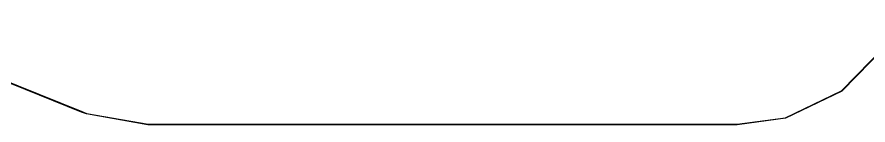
# Model space of a CAD drawing. Extents: x 69.6 to 139.6, y -158 to -61.
# Drawn here: x 110.97 to 125.19, y -96.04 to -94.24 of the extents above; entities that cross this region are included whole.
import ezdxf

# ---------------------------------------------------------------- set-up
doc = ezdxf.new("R2010")
doc.units = 0
doc.header["$MEASUREMENT"] = 0
doc.layers.add('BLACK', color=7, linetype='CONTINUOUS')

msp = doc.modelspace()

# ---------------------------------------------------------------- linework, layer by layer
at = {"layer": 'Black'}
for p, q in [((112.05, -95.8221), (108.123, -94.2513)), ((108.127, -94.242), (112.054, -95.8128)), ((124.747, -95.4672), (125.476, -94.7234)), ((125.483, -94.7304), (124.754, -95.4748)), ((123.809, -95.9167), (124.747, -95.4672)), ((124.752, -95.4758), (123.813, -95.926)), ((124.754, -95.4748), (124.752, -95.4758)), ((112.133, -95.854), (112.05, -95.8221)), ((112.05, -95.8221), (112.05, -95.8221)), ((112.05, -95.8221), (112.05, -95.8221)), ((112.054, -95.8128), (112.136, -95.8444)), ((112.134, -95.854), (112.133, -95.854)), ((112.134, -95.8542), (112.134, -95.854)), ((113.16, -96.0369), (112.134, -95.8542)), ((112.136, -95.8444), (113.162, -96.0271)), ((123.004, -96.027), (123.809, -95.9167)), ((123.811, -95.9265), (123.005, -96.037)), ((123.812, -95.9262), (123.811, -95.9265)), ((123.813, -95.926), (123.812, -95.9262)), ((113.162, -96.0369), (113.16, -96.0369)), ((113.162, -96.0271), (113.163, -96.0277)), ((113.163, -96.0364), (113.162, -96.0369)), ((113.163, -96.0278), (113.164, -96.0273)), ((113.163, -96.0277), (113.163, -96.0278)), ((113.164, -96.0367), (113.163, -96.0362)), ((113.163, -96.0362), (113.163, -96.0364)), ((113.164, -96.0273), (113.166, -96.027)), ((113.166, -96.037), (113.164, -96.0367)), ((113.166, -96.027), (123.004, -96.027)), ((123.004, -96.037), (113.166, -96.037)), ((123.005, -96.037), (123.004, -96.037)), ((123.004, -96.037), (123.004, -96.037))]:
    msp.add_line(p, q, dxfattribs=at)

doc.saveas('drawing.dxf')
